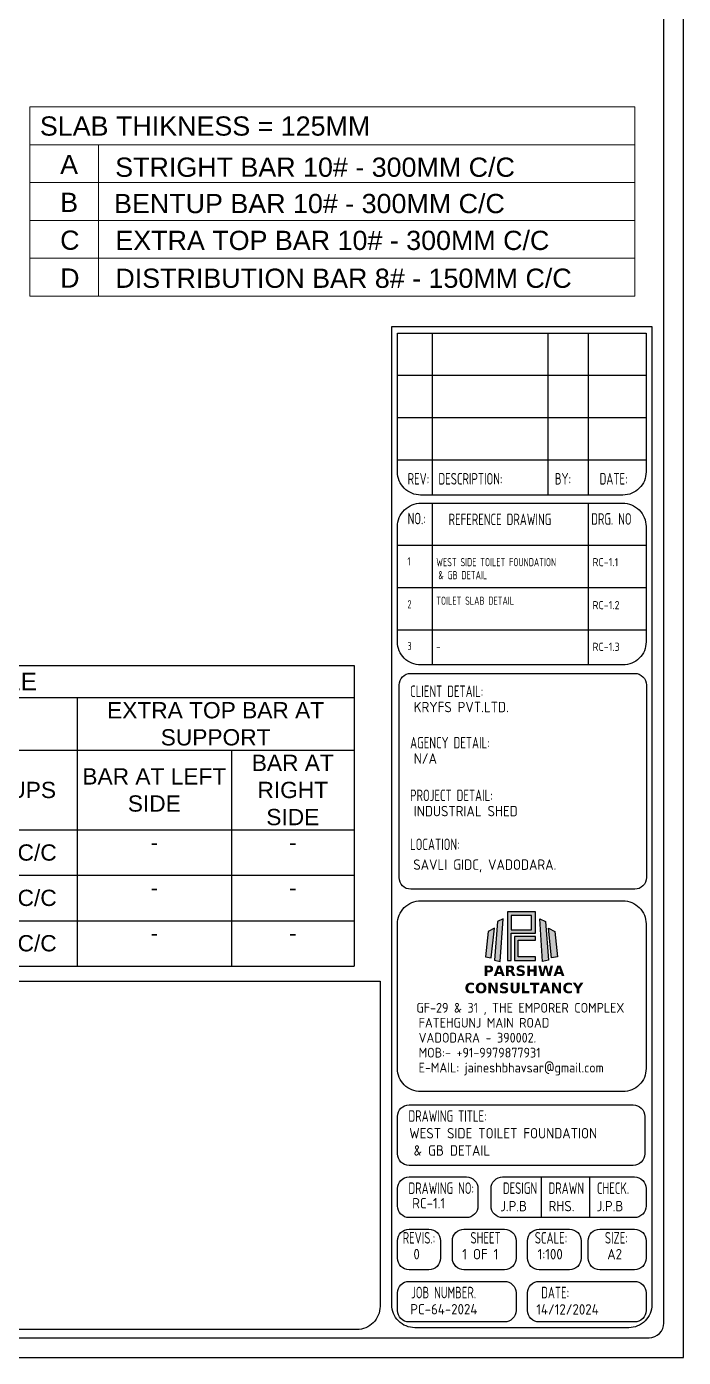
# Model space of a CAD drawing. Header units: inches. Extents: x -605 to 2991212, y -2872845 to 0.
# Drawn here: x 2344971 to 2354739, y -2866370 to -2846588 of the extents above; entities that cross this region are included whole.
import ezdxf

# ---------------------------------------------------------------- set-up
doc = ezdxf.new("R2010")
doc.units = ezdxf.units.IN
doc.header["$LTSCALE"] = 600
doc.header["$MEASUREMENT"] = 0
for name, color, linetype, lineweight in [('beam', 2, 'Continuous', 13), ('rSHEET', 2, 'Continuous', 30), ('TAG', 132, 'Continuous', 0)]:
    doc.layers.add(name, color=color, linetype=linetype, lineweight=lineweight)
doc.layers.add('see level', color=2, linetype='Continuous')
doc.styles.get("Standard").update_dxf_attribs({"font": 'arial.ttf'})
doc.styles.add('style3', font='arial.ttf')
doc.styles.add('TEXT3', font='geniso.shx')
doc.styles.add('TEXT3 0.75NA', font='geniso.shx', dxfattribs={"width": 0.75})

# ---------------------------------------------------------------- blocks, each defined once
blk = doc.blocks.new('Q')
at = {"linetype": 'Continuous', "ltscale": 0.5}
h = blk.add_hatch(color=152, dxfattribs=at)
h.dxf.hatch_style = 1
h.paths.add_polyline_path([(9.79, 19.18), (9.79, 9.76), (10.5, 9.76), (10.5, 15.05), (15.19, 15.05), (15.19, 19.18)])
h.paths.add_polyline_path([(10.5, 18.5), (10.5, 15.72), (14.45, 15.72), (14.45, 18.5)], flags=16)
h = blk.add_hatch(color=152, dxfattribs=at)
h.dxf.hatch_style = 1
h.paths.add_polyline_path([(6.07, 15.37), (5.53, 10.52), (6.67, 10.29), (7.27, 16.02)])
h.paths.add_polyline_path([(18.9, 15.37), (19.44, 10.52), (18.3, 10.29), (17.7, 16.02)])
h = blk.add_hatch(color=10, dxfattribs=at)
h.dxf.hatch_style = 1
h.paths.add_polyline_path([(7.87, 17.31), (7.27, 9.83), (8.41, 9.62), (8.96, 17.82)])
h.paths.add_polyline_path([(17.1, 17.31), (17.7, 9.83), (16.56, 9.62), (16.01, 17.82)])
h = blk.add_hatch(color=152, dxfattribs=at)
h.dxf.hatch_style = 1
h.paths.add_polyline_path([(11.15, 14.43), (11.15, 9.76), (15.19, 9.76), (15.19, 10.52), (11.87, 10.52), (11.87, 13.69), (15.19, 13.69), (15.19, 14.43)])
at = {"color": 152, "linetype": 'Continuous'}
for points in [[(9.79, 19.18), (9.79, 9.76), (10.5, 9.76), (10.5, 15.05), (15.19, 15.05), (15.19, 19.18), (9.79, 19.18)], [(10.5, 18.5), (10.5, 15.72), (14.45, 15.72), (14.45, 18.5), (10.5, 18.5)], [(6.07, 15.37), (5.53, 10.52), (6.67, 10.29), (7.27, 16.02), (6.07, 15.37)], [(18.9, 15.37), (19.44, 10.52), (18.3, 10.29), (17.7, 16.02), (18.9, 15.37)], [(11.15, 14.43), (11.15, 9.76), (15.19, 9.76), (15.19, 10.52), (11.87, 10.52), (11.87, 13.69), (15.19, 13.69), (15.19, 14.43), (11.15, 14.43)]]:
    blk.add_lwpolyline(points, dxfattribs=at)
at = {"color": 10, "linetype": 'Continuous'}
for points in [[(7.87, 17.31), (7.27, 9.83), (8.41, 9.62), (8.96, 17.82), (7.87, 17.31)], [(17.1, 17.31), (17.7, 9.83), (16.56, 9.62), (16.01, 17.82), (17.1, 17.31)]]:
    blk.add_lwpolyline(points, dxfattribs=at)
at = {"linetype": 'Continuous', "insert": (1.32, 8.82), "char_height": 2, "attachment_point": 1}
blk.add_mtext_dynamic_manual_height_columns('\\pxqc;{\\fVerdana|b1|i0|c0|p34;\\C152;PARSHWA\\PCONSULTANCY }', width=23.282, gutter_width=1, heights=[6.3], dxfattribs=at)
blk = doc.blocks.new('*T2992')
at = {"layer": 'see level', "color": 0, "linetype": 'ByBlock', "lineweight": -2}
for p, q in [((0, 0), (15542, 0)), ((0, 0), (0, -2443)), ((15542, 0), (15542, -4466)), ((0, -474), (15542, -474)), ((2045, -474), (2045, -4466)), ((4558, -474), (4558, -4466)), ((11421, -474), (11421, -4466)), ((2045, -1257), (15542, -1257)), ((3439, -1257), (3439, -4466)), ((6962, -1257), (6962, -4466)), ((9088, -1257), (9088, -4466)), ((13717, -1257), (13717, -4466)), ((0, -2443), (15542, -2443)), ((0, -2443), (0, -4466)), ((0, -3117), (15542, -3117)), ((0, -3792), (15542, -3792)), ((0, -4466), (15542, -4466))]:
    blk.add_line(p, q, dxfattribs=at)
at = {"layer": 'see level', "color": 0, "linetype": 'ByBlock'}
for s, insert, char_height, width, attachment_point in [('GROUND FLOOR SLAB SCHEDULE', (7771, -237), 261.43, 15416.51, 5), ('EXTRA TOP BAR AT SUPPORT', (13481, -866), 241.82, 3995.9, 5), ('SIZE OF BEAM', (3301, -866), 241.82, 2388.34, 5), ('REINFORECEMENT', (7989, -866), 241.82, 6736.76, 5), ('BEAM MARKED', (1022, -1458), 241.82, 1919.06, 5), ('BAR AT RIGHT SIDE', (14629, -1850), 241.82, 1699.7, 5), ('BOTTOM BARS', (8025, -1850), 241.82, 2000.55, 5), ('BAR AT LEFT SIDE', (12569, -1850), 241.82, 2170.71, 5), ('B', (2742, -1850), 242, 1269.04, 5), ('D', (3999, -1850), 242, 993.82, 5), ('TOP BARS', (5760, -1850), 241.8, 2278.24, 5), ('STIRRUPS', (10254, -1850), 241.8, 2207, 5), ('B1', (1022, -2780), 241.8, 1919.06, 5), ('230', (2742, -2780), 241.8, 1269.04, 5), ('425', (3999, -2780), 241.8, 993.82, 5), ('3-12#', (5760, -2780), 241.8, 2278.24, 5), ('3-12#', (8025, -2780), 241.8, 2000.55, 5), ('8#-150 C/C', (10254, -2780), 241.8, 2207, 5), ('-', (12569, -2506), 242, 2170.71, 2), ('-', (14629, -2506), 242, 1699.7, 2), ('B2', (1022, -3454), 241.8, 1919.06, 5), ('230', (2742, -3454), 241.8, 1269.04, 5), ('575', (3999, -3454), 241.8, 993.82, 5), ('3-12#', (5760, -3454), 241.8, 2278.24, 5), ('4-12#', (8025, -3454), 241.8, 2000.55, 5), ('8#-150 C/C', (10254, -3454), 241.8, 2207, 5), ('-', (12569, -3180), 242, 2170.71, 2), ('-', (14629, -3180), 242, 1699.7, 2), ('SB', (1022, -4129), 241.8, 1919.06, 5), ('230', (2742, -4129), 241.8, 1269.04, 5), ('125', (3999, -4129), 241.8, 993.82, 5), ('2-12#', (5760, -4129), 241.8, 2278.24, 5), ('2-12#', (8025, -4129), 241.8, 2000.55, 5), ('8#-150 C/C', (10254, -4129), 241.8, 2207, 5), ('-', (12569, -3854), 242, 2170.71, 2), ('-', (14629, -3854), 242, 1699.7, 2)]:
    blk.add_mtext(s, dxfattribs=dict(at, insert=insert, char_height=char_height, width=width, attachment_point=attachment_point))

msp = doc.modelspace()

# ---------------------------------------------------------------- linework, layer by layer
at = {"layer": 'beam', "color": 1, "linetype": 'Continuous', "ltscale": 0.5}
for p, q in [((2345017.6, -2850594.6), (2345017.6, -2847781.1)), ((2345017.6, -2847781.1), (2354016.4, -2847781.1)), ((2354016.4, -2850594.6), (2354016.4, -2847781.1)), ((2345017.6, -2848343.8), (2354016.4, -2848343.8)), ((2346040, -2850594.6), (2346040, -2848343.8)), ((2345017.6, -2848906.5), (2354016.4, -2848906.5)), ((2345017.6, -2849469.2), (2354016.4, -2849469.2)), ((2345017.6, -2850031.9), (2354016.4, -2850031.9)), ((2345017.6, -2850594.6), (2354016.4, -2850594.6))]:
    msp.add_line(p, q, dxfattribs=at)
at = {"layer": 'rSHEET'}
for p, q in [((2351003.3, -2851143.6), (2351003.3, -2853551)), ((2352722.8, -2851143.6), (2352722.8, -2853551)), ((2353324.7, -2851143.6), (2353324.7, -2853551)), ((2354184.5, -2851774.1), (2350487.4, -2851774.1)), ((2354184.5, -2852404.6), (2350487.4, -2852404.6)), ((2354184.5, -2853035.1), (2350487.4, -2853035.1)), ((2351003.3, -2853670), (2351003.3, -2856077.3)), ((2353324.7, -2853670), (2353324.7, -2856077.3)), ((2354184.5, -2854300.5), (2350487.4, -2854300.5)), ((2354184.5, -2854930.9), (2350487.4, -2854930.9)), ((2354184.5, -2855561.4), (2350487.4, -2855561.4)), ((2352621.5, -2863688.3), (2352621.5, -2864292.1)), ((2353344.9, -2863688.3), (2353344.9, -2864292.1))]:
    msp.add_line(p, q, dxfattribs=at)
msp.add_lwpolyline([(2354739.1, -2866370.2), (2354739.1, -2835727), (2333072.2, -2835727), (2333072.2, -2866370.2)], close=True, dxfattribs=at)
for points in [[(2354447.8, -2865859.5), (2354447.8, -2836237.7, 0.4142136), (2354228.9, -2836018.8), (2333582.3, -2836018.8, 0.4142136), (2333363.4, -2836237.7), (2333363.4, -2865859.5, 0.4142136), (2333582.3, -2866078.4), (2354228.9, -2866078.4, 0.4142136)], [(2350401.5, -2851043.7), (2354270.4, -2851043.7), (2354270.4, -2865585.8, -0.4142136), (2353926.5, -2865929.7), (2350745.4, -2865929.7, -0.4142136), (2350401.5, -2865585.8)], [(2354184.5, -2851143.6), (2354184.5, -2853207.1, -0.4142136), (2353840.5, -2853551), (2350831.4, -2853551, -0.4142136), (2350487.4, -2853207.1), (2350487.4, -2851143.6)], [(2354184.5, -2854020.8), (2354184.5, -2855733.4, -0.4142136), (2353840.5, -2856077.3), (2350831.4, -2856077.3, -0.4142136), (2350487.4, -2855733.4), (2350487.4, -2854020.8, -0.4142136), (2350838.2, -2853670), (2353833.7, -2853670, -0.4142136)], [(2354016.4, -2859410.7), (2350683.4, -2859410.7, -0.4142136), (2350511.5, -2859238.7), (2350511.5, -2856374.6, -0.4142136), (2350683.4, -2856202.6), (2354016.4, -2856202.6, -0.4142136), (2354188.4, -2856374.6), (2354188.4, -2859238.7, -0.4142136)], [(2350831.4, -2859582.6), (2353840.5, -2859582.6, -0.4142136), (2354184.5, -2859926.5), (2354184.5, -2862076, -0.4142136), (2353840.5, -2862419.9), (2350831.4, -2862419.9, -0.4142136), (2350487.4, -2862076), (2350487.4, -2859926.5, -0.4142136)], [(2333483.6, -2860777.3), (2350227.2, -2860777.3), (2350227.2, -2865611.7, -0.4142136), (2349883.3, -2865955.6), (2333827.5, -2865955.6, -0.4142136), (2333483.6, -2865611.7)], [(2353991.7, -2863516.3), (2350659.4, -2863516.3, -0.4142136), (2350487.4, -2863344.4), (2350487.4, -2862787.7, -0.4142136), (2350659.4, -2862615.8), (2353991.7, -2862615.8, -0.4142136), (2354163.6, -2862787.7), (2354163.6, -2863344.4, -0.4142136)], [(2351512.4, -2864292.1), (2350659.4, -2864292.1, -0.4142136), (2350487.4, -2864120.2), (2350487.4, -2863860.2, -0.4142136), (2350659.4, -2863688.3), (2351512.4, -2863688.3, -0.4142136), (2351684.3, -2863860.2), (2351684.3, -2864120.2, -0.4142136)], [(2354012.5, -2864292.1), (2352050.2, -2864292.1, -0.4142136), (2351878.3, -2864120.2), (2351878.3, -2863860.2, -0.4142136), (2352050.2, -2863688.3), (2354012.5, -2863688.3, -0.4142136), (2354184.5, -2863860.2), (2354184.5, -2864120.2, -0.4142136)], [(2350659.4, -2864464.1), (2350955.2, -2864464.1, -0.4142136), (2351127.2, -2864636), (2351127.2, -2864896, -0.4142136), (2350955.2, -2865067.9), (2350659.4, -2865067.9, -0.4142136), (2350487.4, -2864896), (2350487.4, -2864636, -0.4142136)], [(2351475.9, -2864464.1), (2352078, -2864464.1, -0.4142136), (2352250, -2864636), (2352250, -2864896, -0.4142136), (2352078, -2865067.9), (2351475.9, -2865067.9, -0.4142136), (2351304, -2864896), (2351304, -2864636, -0.4142136)], [(2352593.9, -2864464.1), (2353045.3, -2864464.1, -0.4142136), (2353217.2, -2864636), (2353217.2, -2864896, -0.4142136), (2353045.3, -2865067.9), (2352593.9, -2865067.9, -0.4142136), (2352421.9, -2864896), (2352421.9, -2864636, -0.4142136)], [(2353494.2, -2864464.1), (2354012.5, -2864464.1, -0.4142136), (2354184.5, -2864636), (2354184.5, -2864896, -0.4142136), (2354012.5, -2865067.9), (2353494.2, -2865067.9, -0.4142136), (2353322.2, -2864896), (2353322.2, -2864636, -0.4142136)], [(2352078, -2865843.7), (2350659.4, -2865843.7, -0.4142136), (2350487.4, -2865671.8), (2350487.4, -2865411.8, -0.4142136), (2350659.4, -2865239.9), (2352078, -2865239.9, -0.4142136), (2352250, -2865411.8), (2352250, -2865671.8, -0.4142136)], [(2354012.5, -2865843.7), (2352593.9, -2865843.7, -0.4142136), (2352421.9, -2865671.8), (2352421.9, -2865411.8, -0.4142136), (2352593.9, -2865239.9), (2354012.5, -2865239.9, -0.4142136), (2354184.5, -2865411.8), (2354184.5, -2865671.8, -0.4142136)]]:
    msp.add_lwpolyline(points, format="xyb", close=True, dxfattribs=at)

# ---------------------------------------------------------------- block references
msp.add_blockref('*T2992', (2334300.9, -2856086.7))
at = {"linetype": 'Continuous', "xscale": 77.05273219949655, "yscale": 77.05273219949655, "zscale": 77.05273219949655}
msp.add_blockref('Q', (2351368.3, -2861224.8), dxfattribs=at)

# ---------------------------------------------------------------- texts
at = {"layer": 'rSHEET', "style": 'TEXT3 0.75NA', "width": 0.75}
for s, height, p in [('REV:', 171.95, (2350638.1, -2853395.5)), ('DESCRIPTION:', 171.954, (2351096.5, -2853395.5)), ('BY:', 171.95, (2352828, -2853395.5)), ('DATE:', 171.95, (2353493.2, -2853395.5)), ('NO.:', 171.95, (2350638.1, -2853986.3)), ('DRG. NO', 171.95, (2353367.8, -2853992.5)), ('REFERENCE DRAWING', 171.954, (2351247, -2853998.8)), ('2', 121.6, (2350634.7, -2855236.2)), ('TOILET SLAB DETAIL', 121.584, (2351064.2, -2855183.1)), ('3', 121.6, (2350634.7, -2855855.7)), ('-', 121.6, (2351064.2, -2855868)), ('CLIENT DETAIL:', 171.954, (2350674.7, -2856554.3)), ('AGENCY DETAIL:', 171.954, (2350674.7, -2857318.7)), ('PROJECT DETAIL:', 171.954, (2350674.7, -2858101.1)), ('LOCATION:', 171.95, (2350674.7, -2858829.5)), ('DRAWING TITLE:', 171.954, (2350650.6, -2862868.5)), ('DRAWING NO:', 171.954, (2350650.6, -2863941)), ('DESIGN', 171.95, (2352054, -2863941)), ('DRAWN', 171.95, (2352733.6, -2863941)), ('CHECK.', 171.95, (2353452.6, -2863941)), ('REVIS.:', 171.95, (2350564.5, -2864679)), ('SHEET', 171.95, (2351572.6, -2864679)), ('SCALE:', 171.95, (2352529.2, -2864679)), ('SIZE:', 171.95, (2353571.6, -2864679)), ('JOB NUMBER.', 171.954, (2350689.5, -2865492.6)), ('DATE:', 171.95, (2352624, -2865492.6))]:
    msp.add_text(s, height=height, dxfattribs=at).set_placement(p)
at = {"layer": 'rSHEET', "color": 1, "style": 'TEXT3 0.75NA', "width": 0.75}
for s, height, p in [('1', 121.6, (2350634.7, -2854597.3)), ('WEST SIDE TOILET FOUNDATION ', 121.584, (2351064.2, -2854609.6))]:
    msp.add_text(s, height=height, dxfattribs=at).set_placement(p)
at = {"layer": 'rSHEET', "color": 1, "style": 'TEXT3 0.75NA'}
msp.add_text('RC-1.1', height=121.58, dxfattribs=at).set_placement((2353385.6, -2854609.6))
at = {"layer": 'rSHEET'}
for s, height, style, p in [('RC-1.2', 121.58, 'TEXT3 0.75NA', (2353385.6, -2855248.5)), ('RC-1.3', 121.58, 'TEXT3 0.75NA', (2353385.6, -2855868)), ('KRYFS PVT.LTD.', 154.759, 'TEXT3', (2350729.4, -2856779.9)), ('N/A', 154.76, 'TEXT3', (2350729.4, -2857544.3)), ('INDUSTRIAL SHED', 154.759, 'TEXT3', (2350729.4, -2858326.7)), ('SAVLI GIDC, VADODARA.', 154.759, 'TEXT3', (2350722, -2859122.7)), ('WEST SIDE TOILET FOUNDATION', 154.759, 'TEXT3', (2350661.9, -2863115.4)), ('RC-1.1', 154.76, 'TEXT3', (2350705.4, -2864155.7)), ('J.P.B', 154.76, 'TEXT3', (2352014.2, -2864198.3)), ('RHS.', 154.76, 'TEXT3', (2352733.4, -2864198.3)), ('J.P.B', 154.76, 'TEXT3', (2353447.2, -2864198.3)), ('0', 154.8, 'TEXT3', (2350724.1, -2864913)), ('1 OF 1', 154.76, 'TEXT3', (2351451.5, -2864913)), ('1:100', 154.76, 'TEXT3', (2352570.3, -2864913)), ('A2', 154.76, 'TEXT3', (2353606.3, -2864913)), ('PC-64-2024', 154.76, 'TEXT3', (2350676.4, -2865731.9)), ('14/12/2024', 154.76, 'TEXT3', (2352550.9, -2865734))]:
    msp.add_text(s, height=height, dxfattribs=dict(at, style=style)).set_placement(p)
at = {"layer": 'rSHEET', "lineweight": 13, "style": 'TEXT3'}
for s, p in [('GF-29 & 31 , THE EMPORER COMPLEX', (2350767.9, -2861245.7)), ('FATEHGUNJ MAIN ROAD', (2350801.3, -2861468.1)), ('VADODARA - 390002.', (2350801.3, -2861690.4)), ('MOB:- +91-9979877931', (2350801.3, -2861912.8)), ('E-MAIL: jaineshbhavsar@gmail.com', (2350801.3, -2862135.2))]:
    msp.add_text(s, height=144.881, dxfattribs=at).set_placement(p)
at = {"layer": 'rSHEET', "color": 1, "insert": (2351095, -2854681.2), "char_height": 121.584, "attachment_point": 1, "style": 'TEXT3 0.75NA'}
msp.add_mtext('& GB DETAIL', dxfattribs=at)
at = {"layer": 'rSHEET', "insert": (2350727.8, -2863216.6), "char_height": 154.759, "attachment_point": 1, "style": 'TEXT3'}
msp.add_mtext('& GB DETAIL', dxfattribs=at)
at = {"layer": 'TAG', "color": 3, "style": 'style3'}
for s, height, p in [('SLAB THIKNESS = 125MM', 285.768, (2345168.4, -2848208.4)), ('A', 285.8, (2345469.8, -2848779.9)), ('STRIGHT BAR 10# - 300MM C/C', 285.768, (2346288.5, -2848820.5)), ('B', 285.8, (2345469.8, -2849342.6)), ('BENTUP BAR 10# - 300MM C/C', 285.768, (2346271.7, -2849360.6)), ('C', 285.8, (2345469.8, -2849905.3)), ('EXTRA TOP BAR 10# - 300MM C/C', 285.768, (2346290.9, -2849908.2)), ('D', 285.8, (2345469.8, -2850468)), ('DISTRIBUTION BAR 8# - 150MM C/C', 285.768, (2346290.9, -2850470.9))]:
    msp.add_text(s, height=height, dxfattribs=at).set_placement(p)

doc.saveas('drawing.dxf')
